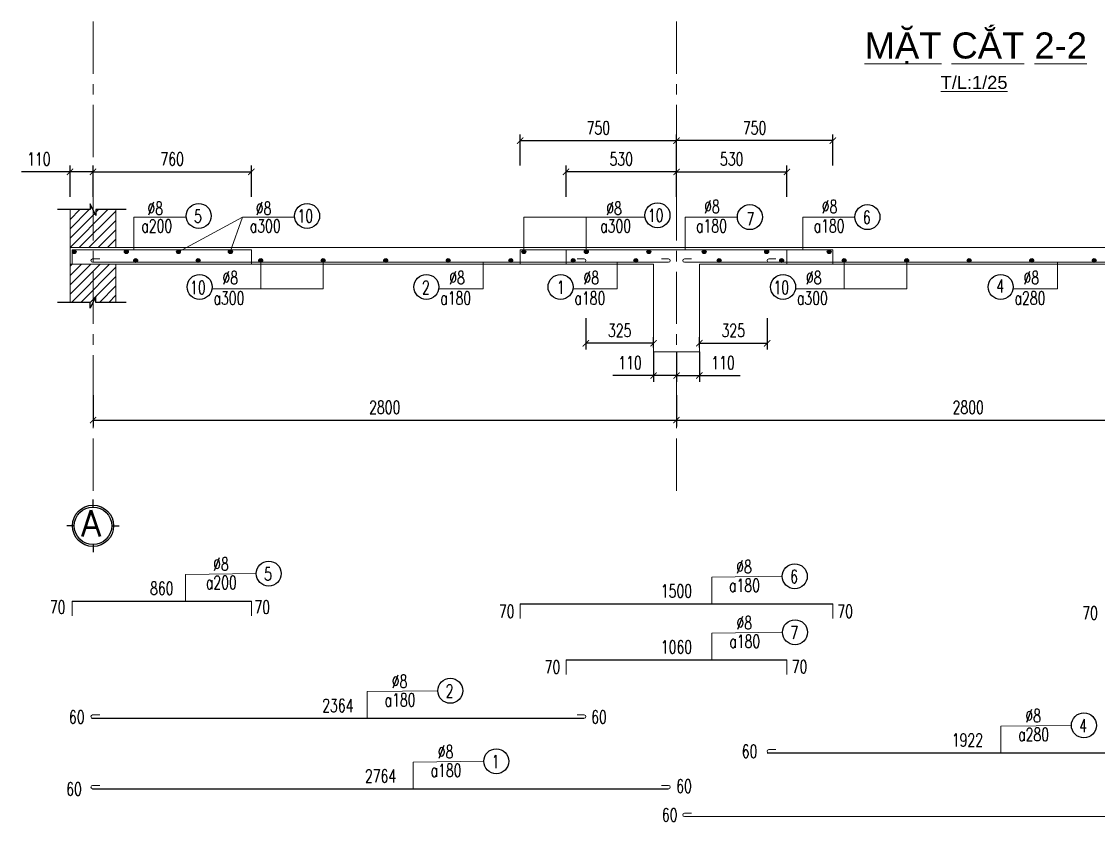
# Model space of a CAD drawing. Header units: millimetres. Extents: x 4413 to 46584, y 3667 to 19045.
# Drawn here: x 4413 to 9581, y 3667 to 7504 of the extents above; entities that cross this region are included whole.
import ezdxf

# ---------------------------------------------------------------- set-up
doc = ezdxf.new("R2010")
doc.units = ezdxf.units.MM
doc.linetypes.add('CENTER', pattern=[2, 1.25, -0.25, 0.25, -0.25])
for name, color, linetype in [('net ve', 100, 'Continuous'), ('NUCEPRO-netmanh', 9, 'Continuous'), ('NUCEPRO-thay', 4, 'Continuous'), ('NUCEPRO-thep chu', 6, 'Continuous'), ('NUCEPRO-truc', 5, 'CENTER')]:
    doc.layers.add(name, color=color, linetype=linetype)
doc.styles.add('1000', font='romans.shx', dxfattribs={"width": 0.7, "height": 1000})
doc.styles.add('62.5', font='romans.shx', dxfattribs={"width": 0.7, "height": 62.5})
doc.styles.add('ARIAL', font='')
doc.styles.get('ARIAL').set_extended_font_data('.VnArial')
doc.dimstyles.new('62.5', dxfattribs={"dimscale": 0, "dimtxt": 62.5, "dimasz": 30, "dimexe": 30, "dimexo": 0.0625, "dimgap": 30, "dimtad": 1, "dimdec": 0, "dimrnd": 1, "dimzin": 0, "dimdsep": 46, "dimtxsty": '62.5', "dimblk": 'ARCHTICK', "dimcen": 20, "dimclrd": 7, "dimclre": 7, "dimclrt": 256, "dimadec": 0, "dimazin": 0, "dimtm": 1e-09, "dimtfac": 1, "dimtdec": 0, "dimtofl": 0, "dimtmove": 0, "dimatfit": 3, "dimfxl": 1, "dimtolj": 1, "dimtzin": 0, "dimarcsym": 0})
doc.dimstyles.new('Copy of 62.5', dxfattribs={"dimscale": 0, "dimtxt": 62.5, "dimasz": 0, "dimexe": 0, "dimexo": 0.0625, "dimgap": 30, "dimtad": 1, "dimdec": 0, "dimrnd": 1, "dimzin": 0, "dimdsep": 46, "dimtxsty": '62.5', "dimblk": 'ARCHTICK', "dimcen": 20, "dimclrd": 7, "dimclre": 7, "dimclrt": 256, "dimadec": 0, "dimazin": 0, "dimtm": 1e-09, "dimtfac": 1, "dimtdec": 0, "dimtofl": 0, "dimtmove": 0, "dimatfit": 3, "dimfxl": 1, "dimtolj": 1, "dimtzin": 0, "dimarcsym": 0})

# ---------------------------------------------------------------- blocks, each defined once
blk = doc.blocks.new('_ARCHTICK')
at = {"color": 0, "linetype": 'ByBlock', "const_width": 0.15}
blk.add_lwpolyline([(-0.5, -0.5), (0.5, 0.5)], dxfattribs=at)
blk = doc.blocks.new('*D52')
at = {"layer": 'Defpoints', "color": 0, "linetype": 'ByBlock', "ltscale": 200, "transparency": 16777216}
for p in [(4756.4, 6782.9), (4646.4, 6602), (4756.4, 6602)]:
    blk.add_point(p, dxfattribs=at)
at = {"layer": 'net ve', "color": 7, "linetype": 'ByBlock', "lineweight": -2, "ltscale": 200, "transparency": 16777216}
for p, q in [((4646.4, 6782.9), (4413.4, 6782.9)), ((4646.4, 6662.9), (4646.4, 6812.9)), ((4756.4, 6782.9), (4646.4, 6782.9)), ((4756.4, 6662.9), (4756.4, 6812.9))]:
    blk.add_line(p, q, dxfattribs=at)
at = {"layer": 'net ve', "color": 7, "linetype": 'ByBlock', "lineweight": -2, "ltscale": 200, "transparency": 16777216, "xscale": 30, "yscale": 30, "zscale": 30, "rotation": 180}
blk.add_blockref('_ARCHTICK', (4646.4, 6782.9), dxfattribs=at)
at = {"layer": 'net ve', "color": 7, "linetype": 'ByBlock', "lineweight": -2, "ltscale": 200, "transparency": 16777216, "xscale": 30, "yscale": 30, "zscale": 30}
blk.add_blockref('_ARCHTICK', (4756.4, 6782.9), dxfattribs=at)
at = {"layer": 'net ve', "linetype": 'ByBlock', "lineweight": 0, "ltscale": 200, "transparency": 16777216, "insert": (4496.5, 6844.2), "char_height": 62.5, "attachment_point": 5, "style": '62.5'}
blk.add_mtext('\\A1;110', dxfattribs=at)
blk = doc.blocks.new('*D53')
at = {"layer": 'Defpoints', "color": 0, "linetype": 'ByBlock', "ltscale": 200, "transparency": 16777216}
for p in [(5516.4, 6782.9), (4756.4, 6461.6), (5516.4, 6374.5)]:
    blk.add_point(p, dxfattribs=at)
at = {"layer": 'net ve', "color": 7, "linetype": 'ByBlock', "lineweight": -2, "ltscale": 200, "transparency": 16777216}
for p, q in [((4756.4, 6662.9), (4756.4, 6812.9)), ((4756.4, 6782.9), (5516.4, 6782.9)), ((5516.4, 6662.9), (5516.4, 6812.9))]:
    blk.add_line(p, q, dxfattribs=at)
at = {"layer": 'net ve', "color": 7, "linetype": 'ByBlock', "lineweight": -2, "ltscale": 200, "transparency": 16777216, "xscale": 30, "yscale": 30, "zscale": 30, "rotation": 180}
blk.add_blockref('_ARCHTICK', (4756.4, 6782.9), dxfattribs=at)
at = {"layer": 'net ve', "color": 7, "linetype": 'ByBlock', "lineweight": -2, "ltscale": 200, "transparency": 16777216, "xscale": 30, "yscale": 30, "zscale": 30}
blk.add_blockref('_ARCHTICK', (5516.4, 6782.9), dxfattribs=at)
at = {"layer": 'net ve', "linetype": 'ByBlock', "lineweight": 0, "ltscale": 200, "transparency": 16777216, "insert": (5136.4, 6844.2), "char_height": 62.5, "attachment_point": 5, "style": '62.5'}
blk.add_mtext('\\A1;760', dxfattribs=at)
blk = doc.blocks.new('*D54')
at = {"layer": 'Defpoints', "color": 0, "linetype": 'ByBlock', "ltscale": 200, "transparency": 16777216}
for p in [(7026.4, 6782.9), (7026.4, 6419.5), (7556.4, 6419.5)]:
    blk.add_point(p, dxfattribs=at)
at = {"layer": 'net ve', "color": 7, "linetype": 'ByBlock', "lineweight": -2, "ltscale": 200, "transparency": 16777216}
for p, q in [((7026.4, 6662.9), (7026.4, 6812.9)), ((7556.4, 6782.9), (7026.4, 6782.9)), ((7556.4, 6662.9), (7556.4, 6812.9))]:
    blk.add_line(p, q, dxfattribs=at)
at = {"layer": 'net ve', "color": 7, "linetype": 'ByBlock', "lineweight": -2, "ltscale": 200, "transparency": 16777216, "xscale": 30, "yscale": 30, "zscale": 30, "rotation": 180}
blk.add_blockref('_ARCHTICK', (7026.4, 6782.9), dxfattribs=at)
at = {"layer": 'net ve', "color": 7, "linetype": 'ByBlock', "lineweight": -2, "ltscale": 200, "transparency": 16777216, "xscale": 30, "yscale": 30, "zscale": 30}
blk.add_blockref('_ARCHTICK', (7556.4, 6782.9), dxfattribs=at)
at = {"layer": 'net ve', "linetype": 'ByBlock', "lineweight": 0, "ltscale": 200, "transparency": 16777216, "insert": (7291.4, 6844.2), "char_height": 62.5, "attachment_point": 5, "style": '62.5'}
blk.add_mtext('\\A1;530', dxfattribs=at)
blk = doc.blocks.new('*D55')
at = {"layer": 'Defpoints', "color": 0, "linetype": 'ByBlock', "ltscale": 200, "transparency": 16777216}
for p in [(7556.4, 6932.7), (6806.4, 6420.3), (7556.4, 6385.7)]:
    blk.add_point(p, dxfattribs=at)
at = {"layer": 'net ve', "color": 7, "linetype": 'ByBlock', "lineweight": -2, "ltscale": 200, "transparency": 16777216}
for p, q in [((6806.4, 6812.7), (6806.4, 6962.7)), ((6806.4, 6932.7), (7556.4, 6932.7)), ((7556.4, 6812.7), (7556.4, 6962.7))]:
    blk.add_line(p, q, dxfattribs=at)
at = {"layer": 'net ve', "color": 7, "linetype": 'ByBlock', "lineweight": -2, "ltscale": 200, "transparency": 16777216, "xscale": 30, "yscale": 30, "zscale": 30, "rotation": 180}
blk.add_blockref('_ARCHTICK', (6806.4, 6932.7), dxfattribs=at)
at = {"layer": 'net ve', "color": 7, "linetype": 'ByBlock', "lineweight": -2, "ltscale": 200, "transparency": 16777216, "xscale": 30, "yscale": 30, "zscale": 30}
blk.add_blockref('_ARCHTICK', (7556.4, 6932.7), dxfattribs=at)
at = {"layer": 'net ve', "linetype": 'ByBlock', "lineweight": 0, "ltscale": 200, "transparency": 16777216, "insert": (7181.4, 6993.9), "char_height": 62.5, "attachment_point": 5, "style": '62.5'}
blk.add_mtext('\\A1;750', dxfattribs=at)
blk = doc.blocks.new('*D56')
at = {"layer": 'Defpoints', "color": 0, "linetype": 'ByBlock', "ltscale": 200, "transparency": 16777216}
for p in [(8086.4, 6782.9), (7556.4, 6419.5), (8086.4, 6419.5)]:
    blk.add_point(p, dxfattribs=at)
at = {"layer": 'net ve', "color": 7, "linetype": 'ByBlock', "lineweight": -2, "ltscale": 200, "transparency": 16777216}
for p, q in [((7556.4, 6662.9), (7556.4, 6812.9)), ((7556.4, 6782.9), (8086.4, 6782.9)), ((8086.4, 6662.9), (8086.4, 6812.9))]:
    blk.add_line(p, q, dxfattribs=at)
at = {"layer": 'net ve', "color": 7, "linetype": 'ByBlock', "lineweight": -2, "ltscale": 200, "transparency": 16777216, "xscale": 30, "yscale": 30, "zscale": 30, "rotation": 180}
blk.add_blockref('_ARCHTICK', (7556.4, 6782.9), dxfattribs=at)
at = {"layer": 'net ve', "color": 7, "linetype": 'ByBlock', "lineweight": -2, "ltscale": 200, "transparency": 16777216, "xscale": 30, "yscale": 30, "zscale": 30}
blk.add_blockref('_ARCHTICK', (8086.4, 6782.9), dxfattribs=at)
at = {"layer": 'net ve', "linetype": 'ByBlock', "lineweight": 0, "ltscale": 200, "transparency": 16777216, "insert": (7821.4, 6844.2), "char_height": 62.5, "attachment_point": 5, "style": '62.5'}
blk.add_mtext('\\A1;530', dxfattribs=at)
blk = doc.blocks.new('*D57')
at = {"layer": 'Defpoints', "color": 0, "linetype": 'ByBlock', "ltscale": 200, "transparency": 16777216}
for p in [(7556.4, 6932.7), (8306.4, 6420.3), (7556.4, 6385.7)]:
    blk.add_point(p, dxfattribs=at)
at = {"layer": 'net ve', "color": 7, "linetype": 'ByBlock', "lineweight": -2, "ltscale": 200, "transparency": 16777216}
for p, q in [((7556.4, 6812.7), (7556.4, 6962.7)), ((8306.4, 6932.7), (7556.4, 6932.7)), ((8306.4, 6812.7), (8306.4, 6962.7))]:
    blk.add_line(p, q, dxfattribs=at)
at = {"layer": 'net ve', "color": 7, "linetype": 'ByBlock', "lineweight": -2, "ltscale": 200, "transparency": 16777216, "xscale": 30, "yscale": 30, "zscale": 30, "rotation": 180}
blk.add_blockref('_ARCHTICK', (7556.4, 6932.7), dxfattribs=at)
at = {"layer": 'net ve', "color": 7, "linetype": 'ByBlock', "lineweight": -2, "ltscale": 200, "transparency": 16777216, "xscale": 30, "yscale": 30, "zscale": 30}
blk.add_blockref('_ARCHTICK', (8306.4, 6932.7), dxfattribs=at)
at = {"layer": 'net ve', "linetype": 'ByBlock', "lineweight": 0, "ltscale": 200, "transparency": 16777216, "insert": (7931.4, 6993.9), "char_height": 62.5, "attachment_point": 5, "style": '62.5'}
blk.add_mtext('\\A1;750', dxfattribs=at)
blk = doc.blocks.new('*D64')
at = {"layer": 'Defpoints', "color": 0, "linetype": 'ByBlock', "ltscale": 200, "transparency": 16777216}
for p in [(4756.4, 6339.5), (7556.4, 6339.5), (7556.4, 5592.4)]:
    blk.add_point(p, dxfattribs=at)
at = {"layer": 'net ve', "color": 7, "linetype": 'ByBlock', "lineweight": -2, "ltscale": 200, "transparency": 16777216}
for p, q in [((4756.4, 5712.4), (4756.4, 5562.4)), ((7556.4, 5712.4), (7556.4, 5562.4)), ((4756.4, 5592.4), (7556.4, 5592.4))]:
    blk.add_line(p, q, dxfattribs=at)
at = {"layer": 'net ve', "color": 7, "linetype": 'ByBlock', "lineweight": -2, "ltscale": 200, "transparency": 16777216, "xscale": 30, "yscale": 30, "zscale": 30, "rotation": 180}
blk.add_blockref('_ARCHTICK', (4756.4, 5592.4), dxfattribs=at)
at = {"layer": 'net ve', "color": 7, "linetype": 'ByBlock', "lineweight": -2, "ltscale": 200, "transparency": 16777216, "xscale": 30, "yscale": 30, "zscale": 30}
blk.add_blockref('_ARCHTICK', (7556.4, 5592.4), dxfattribs=at)
at = {"layer": 'net ve', "linetype": 'ByBlock', "lineweight": 0, "ltscale": 200, "transparency": 16777216, "insert": (6156.4, 5653.7), "char_height": 62.5, "attachment_point": 5, "style": '62.5'}
blk.add_mtext('\\A1;2800', dxfattribs=at)
blk = doc.blocks.new('*D65')
at = {"layer": 'Defpoints', "color": 0, "linetype": 'ByBlock', "ltscale": 200, "transparency": 16777216}
for p in [(7556.4, 6339.5), (10356.4, 5592.4), (10356.4, 5592.4)]:
    blk.add_point(p, dxfattribs=at)
at = {"layer": 'net ve', "color": 7, "linetype": 'ByBlock', "lineweight": -2, "ltscale": 200, "transparency": 16777216}
for p, q in [((7556.4, 5712.4), (7556.4, 5562.4)), ((7556.4, 5592.4), (10356.4, 5592.4)), ((10356.4, 5592.4), (10356.4, 5622.4))]:
    blk.add_line(p, q, dxfattribs=at)
at = {"layer": 'net ve', "color": 7, "linetype": 'ByBlock', "lineweight": -2, "ltscale": 200, "transparency": 16777216, "xscale": 30, "yscale": 30, "zscale": 30, "rotation": 180}
blk.add_blockref('_ARCHTICK', (7556.4, 5592.4), dxfattribs=at)
at = {"layer": 'net ve', "color": 7, "linetype": 'ByBlock', "lineweight": -2, "ltscale": 200, "transparency": 16777216, "xscale": 30, "yscale": 30, "zscale": 30}
blk.add_blockref('_ARCHTICK', (10356.4, 5592.4), dxfattribs=at)
at = {"layer": 'net ve', "linetype": 'ByBlock', "lineweight": 0, "ltscale": 200, "transparency": 16777216, "insert": (8956.4, 5653.7), "char_height": 62.5, "attachment_point": 5, "style": '62.5'}
blk.add_mtext('\\A1;2800', dxfattribs=at)
blk = doc.blocks.new('*D67')
at = {"layer": 'Defpoints', "color": 0, "linetype": 'ByBlock', "ltscale": 200, "transparency": 16777216}
for p in [(7446.4, 5919.5), (7556.4, 5919.5), (7446.4, 5806)]:
    blk.add_point(p, dxfattribs=at)
at = {"layer": 'net ve', "color": 7, "linetype": 'ByBlock', "lineweight": -2, "ltscale": 200, "transparency": 16777216}
for p, q in [((7446.4, 5919.5), (7446.4, 5776)), ((7556.4, 5919.5), (7556.4, 5776)), ((7446.4, 5806), (7250.2, 5806)), ((7556.4, 5806), (7446.4, 5806))]:
    blk.add_line(p, q, dxfattribs=at)
at = {"layer": 'net ve', "color": 7, "linetype": 'ByBlock', "lineweight": -2, "ltscale": 200, "transparency": 16777216, "xscale": 30, "yscale": 30, "zscale": 30, "rotation": 180}
blk.add_blockref('_ARCHTICK', (7446.4, 5806), dxfattribs=at)
at = {"layer": 'net ve', "color": 7, "linetype": 'ByBlock', "lineweight": -2, "ltscale": 200, "transparency": 16777216, "xscale": 30, "yscale": 30, "zscale": 30}
blk.add_blockref('_ARCHTICK', (7556.4, 5806), dxfattribs=at)
at = {"layer": 'net ve', "linetype": 'ByBlock', "lineweight": 0, "ltscale": 200, "transparency": 16777216, "insert": (7333.3, 5867.2), "char_height": 62.5, "attachment_point": 5, "style": '62.5'}
blk.add_mtext('\\A1;110', dxfattribs=at)
blk = doc.blocks.new('*D68')
at = {"layer": 'Defpoints', "color": 0, "linetype": 'ByBlock', "ltscale": 200, "transparency": 16777216}
for p in [(7556.4, 5919.5), (7666.4, 5919.5), (7666.4, 5806)]:
    blk.add_point(p, dxfattribs=at)
at = {"layer": 'net ve', "color": 7, "linetype": 'ByBlock', "lineweight": -2, "ltscale": 200, "transparency": 16777216}
for p, q in [((7556.4, 5919.5), (7556.4, 5776)), ((7666.4, 5919.5), (7666.4, 5776)), ((7556.4, 5806), (7666.4, 5806)), ((7666.4, 5806), (7862.7, 5806))]:
    blk.add_line(p, q, dxfattribs=at)
at = {"layer": 'net ve', "color": 7, "linetype": 'ByBlock', "lineweight": -2, "ltscale": 200, "transparency": 16777216, "xscale": 30, "yscale": 30, "zscale": 30, "rotation": 180}
blk.add_blockref('_ARCHTICK', (7556.4, 5806), dxfattribs=at)
at = {"layer": 'net ve', "color": 7, "linetype": 'ByBlock', "lineweight": -2, "ltscale": 200, "transparency": 16777216, "xscale": 30, "yscale": 30, "zscale": 30}
blk.add_blockref('_ARCHTICK', (7666.4, 5806), dxfattribs=at)
at = {"layer": 'net ve', "linetype": 'ByBlock', "lineweight": 0, "ltscale": 200, "transparency": 16777216, "insert": (7779.5, 5867.2), "char_height": 62.5, "attachment_point": 5, "style": '62.5'}
blk.add_mtext('\\A1;110', dxfattribs=at)
blk = doc.blocks.new('*D69')
at = {"layer": 'Defpoints', "color": 0, "linetype": 'ByBlock', "ltscale": 200, "transparency": 16777216}
for p in [(7121.4, 6357.5), (7121.4, 5960.9), (7446.4, 5940.8)]:
    blk.add_point(p, dxfattribs=at)
at = {"layer": 'net ve', "color": 7, "linetype": 'ByBlock', "lineweight": -2, "ltscale": 200, "transparency": 16777216}
for p, q in [((7121.4, 6080.9), (7121.4, 5930.9)), ((7446.4, 5960.9), (7121.4, 5960.9)), ((7446.4, 5940.9), (7446.4, 5990.9))]:
    blk.add_line(p, q, dxfattribs=at)
at = {"layer": 'net ve', "color": 7, "linetype": 'ByBlock', "lineweight": -2, "ltscale": 200, "transparency": 16777216, "xscale": 30, "yscale": 30, "zscale": 30, "rotation": 180}
blk.add_blockref('_ARCHTICK', (7121.4, 5960.9), dxfattribs=at)
at = {"layer": 'net ve', "color": 7, "linetype": 'ByBlock', "lineweight": -2, "ltscale": 200, "transparency": 16777216, "xscale": 30, "yscale": 30, "zscale": 30}
blk.add_blockref('_ARCHTICK', (7446.4, 5960.9), dxfattribs=at)
at = {"layer": 'net ve', "linetype": 'ByBlock', "lineweight": 0, "ltscale": 200, "transparency": 16777216, "insert": (7283.9, 6022.2), "char_height": 62.5, "attachment_point": 5, "style": '62.5'}
blk.add_mtext('\\A1;325', dxfattribs=at)
blk = doc.blocks.new('*D70')
at = {"layer": 'Defpoints', "color": 0, "linetype": 'ByBlock', "ltscale": 200, "transparency": 16777216}
for p in [(7991.4, 6357.5), (7991.4, 5960.9), (7666.4, 5940.8)]:
    blk.add_point(p, dxfattribs=at)
at = {"layer": 'net ve', "color": 7, "linetype": 'ByBlock', "lineweight": -2, "ltscale": 200, "transparency": 16777216}
for p, q in [((7991.4, 6080.9), (7991.4, 5930.9)), ((7666.4, 5940.9), (7666.4, 5990.9)), ((7666.4, 5960.9), (7991.4, 5960.9))]:
    blk.add_line(p, q, dxfattribs=at)
at = {"layer": 'net ve', "color": 7, "linetype": 'ByBlock', "lineweight": -2, "ltscale": 200, "transparency": 16777216, "xscale": 30, "yscale": 30, "zscale": 30, "rotation": 180}
blk.add_blockref('_ARCHTICK', (7666.4, 5960.9), dxfattribs=at)
at = {"layer": 'net ve', "color": 7, "linetype": 'ByBlock', "lineweight": -2, "ltscale": 200, "transparency": 16777216, "xscale": 30, "yscale": 30, "zscale": 30}
blk.add_blockref('_ARCHTICK', (7991.4, 5960.9), dxfattribs=at)
at = {"layer": 'net ve', "linetype": 'ByBlock', "lineweight": 0, "ltscale": 200, "transparency": 16777216, "insert": (7828.9, 6022.2), "char_height": 62.5, "attachment_point": 5, "style": '62.5'}
blk.add_mtext('\\A1;325', dxfattribs=at)
blk = doc.blocks.new('*D78')
at = {"layer": 'Defpoints', "color": 0, "linetype": 'ByBlock', "ltscale": 200, "transparency": 16777216}
for p in [(7026.4, 4442.7), (8086.4, 4442.7), (8086.4, 4442.7)]:
    blk.add_point(p, dxfattribs=at)
at = {"layer": 'net ve', "color": 7, "linetype": 'ByBlock', "lineweight": -2, "ltscale": 200, "transparency": 16777216}
blk.add_line((7026.4, 4442.7), (8086.4, 4442.7), dxfattribs=at)
at = {"layer": 'net ve', "linetype": 'ByBlock', "lineweight": 0, "ltscale": 200, "transparency": 16777216, "insert": (7556.4, 4504), "char_height": 62.5, "attachment_point": 5, "style": '62.5'}
blk.add_mtext('\\A1;1060', dxfattribs=at)
blk = doc.blocks.new('*D79')
at = {"layer": 'Defpoints', "color": 0, "linetype": 'ByBlock', "ltscale": 200, "transparency": 16777216}
for p in [(6806.4, 4711.4), (8306.4, 4711.4), (8306.4, 4711.4)]:
    blk.add_point(p, dxfattribs=at)
at = {"layer": 'net ve', "color": 7, "linetype": 'ByBlock', "lineweight": -2, "ltscale": 200, "transparency": 16777216}
blk.add_line((6806.4, 4711.4), (8306.4, 4711.4), dxfattribs=at)
at = {"layer": 'net ve', "linetype": 'ByBlock', "lineweight": 0, "ltscale": 200, "transparency": 16777216, "insert": (7556.4, 4772.6), "char_height": 62.5, "attachment_point": 5, "style": '62.5'}
blk.add_mtext('\\A1;1500', dxfattribs=at)
blk = doc.blocks.new('*D82')
at = {"layer": 'Defpoints', "color": 0, "linetype": 'ByBlock', "ltscale": 200, "transparency": 16777216}
for p in [(4656.4, 4724.2), (5516.4, 4724.2), (5516.4, 4724.2)]:
    blk.add_point(p, dxfattribs=at)
at = {"layer": 'net ve', "color": 7, "linetype": 'ByBlock', "lineweight": -2, "ltscale": 200, "transparency": 16777216}
blk.add_line((4656.4, 4724.2), (5516.4, 4724.2), dxfattribs=at)
at = {"layer": 'net ve', "linetype": 'ByBlock', "lineweight": 0, "ltscale": 200, "transparency": 16777216, "insert": (5086.4, 4785.5), "char_height": 62.5, "attachment_point": 5, "style": '62.5'}
blk.add_mtext('\\A1;860', dxfattribs=at)
blk = doc.blocks.new('*D83')
at = {"layer": 'Defpoints', "color": 0, "linetype": 'ByBlock', "ltscale": 200, "transparency": 16777216}
for p in [(4749.2, 4164.1), (7113.4, 4162.1), (7113.4, 4162.1)]:
    blk.add_point(p, dxfattribs=at)
at = {"layer": 'net ve', "color": 7, "linetype": 'ByBlock', "lineweight": -2, "ltscale": 200, "transparency": 16777216}
blk.add_line((4749.2, 4162.1), (7113.4, 4162.1), dxfattribs=at)
at = {"layer": 'net ve', "linetype": 'ByBlock', "lineweight": 0, "ltscale": 200, "transparency": 16777216, "insert": (5931.3, 4223.4), "char_height": 62.5, "attachment_point": 5, "style": '62.5'}
blk.add_mtext('\\A1;2364', dxfattribs=at)
blk = doc.blocks.new('*D84')
at = {"layer": 'Defpoints', "color": 0, "linetype": 'ByBlock', "ltscale": 200, "transparency": 16777216}
for p in [(4754.4, 3824.1), (7518.4, 3824.1), (7518.4, 3824.1)]:
    blk.add_point(p, dxfattribs=at)
at = {"layer": 'net ve', "color": 7, "linetype": 'ByBlock', "lineweight": -2, "ltscale": 200, "transparency": 16777216}
blk.add_line((4754.4, 3824.1), (7518.4, 3824.1), dxfattribs=at)
at = {"layer": 'net ve', "linetype": 'ByBlock', "lineweight": 0, "ltscale": 200, "transparency": 16777216, "insert": (6136.4, 3885.3), "char_height": 62.5, "attachment_point": 5, "style": '62.5'}
blk.add_mtext('\\A1;2764', dxfattribs=at)
blk = doc.blocks.new('*D85')
at = {"layer": 'Defpoints', "color": 0, "linetype": 'ByBlock', "ltscale": 200, "transparency": 16777216}
for p in [(7991.9, 4001.8), (9913.4, 3996.4), (9913.4, 3996.4)]:
    blk.add_point(p, dxfattribs=at)
at = {"layer": 'net ve', "color": 7, "linetype": 'ByBlock', "lineweight": -2, "ltscale": 200, "transparency": 16777216}
blk.add_line((7991.9, 3996.4), (9913.4, 3996.4), dxfattribs=at)
at = {"layer": 'net ve', "linetype": 'ByBlock', "lineweight": 0, "ltscale": 200, "transparency": 16777216, "insert": (8952.6, 4057.7), "char_height": 62.5, "attachment_point": 5, "style": '62.5'}
blk.add_mtext('\\A1;1922', dxfattribs=at)

msp = doc.modelspace()

# ---------------------------------------------------------------- hatches: boundary and pattern name
at = {"layer": 'NUCEPRO-thay', "linetype": 'ByBlock', "lineweight": 0, "ltscale": 200}
h = msp.add_hatch(dxfattribs=at)
h.set_pattern_fill('ANSI31', color=256, scale=10)
h.set_pattern_definition([(45, (59994.346, -30638.775), (-22.45064, 22.45064), [])])
h.paths.add_polyline_path([(4866.4, 6602), (4770.4, 6602), (4770.4, 6574), (4756.4, 6602), (4756.4, 6419.5), (4866.4, 6419.5)])
h.paths.add_polyline_path([(4756.4, 6602), (4742.4, 6630), (4742.4, 6602), (4646.4, 6602), (4646.4, 6419.5), (4756.4, 6419.5)])
h.paths.add_polyline_path([(4756.4, 6339.5), (4646.4, 6339.5), (4646.4, 6157), (4742.4, 6157), (4742.4, 6129), (4756.4, 6157)])
h.paths.add_polyline_path([(4866.4, 6339.5), (4756.4, 6339.5), (4756.4, 6157), (4770.4, 6185), (4770.4, 6157), (4866.4, 6157)])
at = {"layer": 'NUCEPRO-thep chu', "ltscale": 200}
h = msp.add_hatch(color=1, dxfattribs=at)
h.dxf.hatch_style = 1
h.paths.add_polyline_path([(4657.3, 6400, 1), (4675.3, 6400, 1)])
h = msp.add_hatch(color=1, dxfattribs=at)
h.dxf.hatch_style = 1
h.paths.add_polyline_path([(4907.3, 6400, 1), (4925.3, 6400, 1)])
h = msp.add_hatch(color=1, dxfattribs=at)
h.dxf.hatch_style = 1
h.paths.add_polyline_path([(5157.3, 6400, 1), (5175.3, 6400, 1)])
h = msp.add_hatch(color=1, dxfattribs=at)
h.dxf.hatch_style = 1
h.paths.add_polyline_path([(5406.4, 6400, 1), (5424.4, 6400, 1)])
h = msp.add_hatch(color=1, dxfattribs=at)
h.dxf.hatch_style = 1
h.paths.add_polyline_path([(5407.3, 6400, 1), (5425.3, 6400, 1)])
h = msp.add_hatch(color=1, dxfattribs=at)
h.dxf.hatch_style = 1
h.paths.add_polyline_path([(6814.8, 6400, 1), (6832.8, 6400, 1)])
h = msp.add_hatch(color=1, dxfattribs=at)
h.dxf.hatch_style = 1
h.paths.add_polyline_path([(7114.8, 6400, 1), (7132.8, 6400, 1)])
h = msp.add_hatch(color=1, dxfattribs=at)
h.dxf.hatch_style = 1
h.paths.add_polyline_path([(7414.8, 6400, 1), (7432.8, 6400, 1)])
h = msp.add_hatch(color=1, dxfattribs=at)
h.dxf.hatch_style = 1
h.paths.add_polyline_path([(7698.1, 6400, -1), (7680.1, 6400, -1)])
h = msp.add_hatch(color=1, dxfattribs=at)
h.dxf.hatch_style = 1
h.paths.add_polyline_path([(7998.1, 6400, -1), (7980.1, 6400, -1)])
h = msp.add_hatch(color=1, dxfattribs=at)
h.dxf.hatch_style = 1
h.paths.add_polyline_path([(8298.1, 6400, -1), (8280.1, 6400, -1)])
h = msp.add_hatch(color=1, dxfattribs=at)
h.dxf.hatch_style = 1
h.paths.add_polyline_path([(4952.1, 6358, -1), (4970.1, 6358, -1)])
h = msp.add_hatch(color=1, dxfattribs=at)
h.dxf.hatch_style = 1
h.paths.add_polyline_path([(5252.1, 6358, -1), (5270.1, 6358, -1)])
h = msp.add_hatch(color=1, dxfattribs=at)
h.dxf.hatch_style = 1
h.paths.add_polyline_path([(5552.1, 6358, -1), (5570.1, 6358, -1)])
h = msp.add_hatch(color=1, dxfattribs=at)
h.dxf.hatch_style = 1
h.paths.add_polyline_path([(5852.1, 6358, -1), (5870.1, 6358, -1)])
h = msp.add_hatch(color=1, dxfattribs=at)
h.dxf.hatch_style = 1
h.paths.add_polyline_path([(6152.1, 6358, -1), (6170.1, 6358, -1)])
h = msp.add_hatch(color=1, dxfattribs=at)
h.dxf.hatch_style = 1
h.paths.add_polyline_path([(6452.1, 6358, -1), (6470.1, 6358, -1)])
h = msp.add_hatch(color=1, dxfattribs=at)
h.dxf.hatch_style = 1
h.paths.add_polyline_path([(6752.1, 6358, -1), (6770.1, 6358, -1)])
h = msp.add_hatch(color=1, dxfattribs=at)
h.dxf.hatch_style = 1
h.paths.add_polyline_path([(7052.1, 6358, -1), (7070.1, 6358, -1)])
h = msp.add_hatch(color=1, dxfattribs=at)
h.dxf.hatch_style = 1
h.paths.add_polyline_path([(7352.1, 6358, -1), (7370.1, 6358, -1)])
h = msp.add_hatch(color=1, dxfattribs=at)
h.dxf.hatch_style = 1
h.paths.add_polyline_path([(7752.1, 6358, -1), (7770.1, 6358, -1)])
h = msp.add_hatch(color=1, dxfattribs=at)
h.dxf.hatch_style = 1
h.paths.add_polyline_path([(8052.1, 6358, -1), (8070.1, 6358, -1)])
h = msp.add_hatch(color=1, dxfattribs=at)
h.dxf.hatch_style = 1
h.paths.add_polyline_path([(8352.1, 6358, -1), (8370.1, 6358, -1)])
h = msp.add_hatch(color=1, dxfattribs=at)
h.dxf.hatch_style = 1
h.paths.add_polyline_path([(8652.1, 6358, -1), (8670.1, 6358, -1)])
h = msp.add_hatch(color=1, dxfattribs=at)
h.dxf.hatch_style = 1
h.paths.add_polyline_path([(8952.1, 6358, -1), (8970.1, 6358, -1)])
h = msp.add_hatch(color=1, dxfattribs=at)
h.dxf.hatch_style = 1
h.paths.add_polyline_path([(9252.1, 6358, -1), (9270.1, 6358, -1)])
h = msp.add_hatch(color=1, dxfattribs=at)
h.dxf.hatch_style = 1
h.paths.add_polyline_path([(9552.1, 6358, -1), (9570.1, 6358, -1)])

# ---------------------------------------------------------------- linework, layer by layer
at = {"layer": 'net ve', "linetype": 'ByBlock', "lineweight": 0, "ltscale": 200}
for p, q in [((5203.7, 6566), (4952.7, 6566)), ((4952.7, 6566), (4952.7, 6409.5)), ((5166.3, 6400), (5473.2, 6566)), ((5473.2, 6566), (5415.4, 6400)), ((5724.2, 6566), (5473.2, 6566)), ((7405.9, 6566), (6823.8, 6566)), ((6823.8, 6409), (6823.8, 6566)), ((7123.8, 6409), (7123.8, 6566)), ((7848.5, 6566), (7597.5, 6566)), ((7597.5, 6566), (7597.5, 6409.5)), ((8413, 6566), (8162, 6566)), ((8162, 6566), (8162, 6409.5)), ((5561.1, 6222.4), (5561.1, 6349)), ((5861.1, 6222.4), (5861.1, 6349)), ((6628.5, 6222.4), (6628.5, 6349.5)), ((7272.4, 6222.4), (7272.4, 6349.5)), ((8361.1, 6222.4), (8361.1, 6349)), ((8661.1, 6222.4), (8661.1, 6349)), ((9384.5, 6222.4), (9384.5, 6349.5)), ((5327.4, 6222.4), (5861.1, 6222.4)), ((6415.7, 6222.4), (6628.5, 6222.4)), ((7059.5, 6222.4), (7272.4, 6222.4)), ((8127.4, 6222.4), (8661.1, 6222.4)), ((9171.7, 6222.4), (9384.5, 6222.4)), ((5539.6, 4856.2), (5201, 4852.4)), ((5201, 4852.4), (5201, 4724.2)), ((8064.1, 4843.3), (7725.4, 4839.5)), ((7725.4, 4839.5), (7725.4, 4711.4)), ((8065.3, 4574.7), (7726.7, 4570.9)), ((7726.7, 4570.9), (7726.7, 4442.7)), ((6411, 4294.1), (6072.3, 4290.3)), ((6072.3, 4290.3), (6072.3, 4162.1)), ((9451.5, 4128.4), (9112.8, 4124.6)), ((9112.8, 4124.6), (9112.8, 3996.4)), ((6631.7, 3956.1), (6293, 3952.2)), ((6293, 3952.2), (6293, 3824.1))]:
    msp.add_line(p, q, dxfattribs=at)
at = {"layer": 'net ve'}
for p, q in [((4756.4, 5175.3), (4756.4, 5211.3)), ((4666.4, 5085.3), (4630.4, 5085.3)), ((4846.4, 5085.3), (4882.4, 5085.3)), ((4756.4, 4995.3), (4756.4, 4959.3))]:
    msp.add_line(p, q, dxfattribs=at)
for centre, radius in [((5263.5, 6571.5), 60), ((5783.9, 6571.5), 60), ((7465.3, 6574.7), 60), ((7908.5, 6566), 60), ((8473, 6566), 60), ((5268.1, 6231), 60), ((6356.3, 6231), 60), ((7000.1, 6231), 60), ((8068.1, 6231), 60), ((9112.3, 6231), 60), ((4756.4, 5085.3), 99), ((4756.4, 5085.3), 90), ((5599.6, 4856.2), 60), ((8124.1, 4843.3), 60), ((8125.3, 4574.7), 60), ((6471, 4294.1), 60), ((9511.5, 4128.4), 60), ((6691.7, 3956.1), 60)]:
    msp.add_circle(centre, radius, dxfattribs=at)
at = {"layer": 'NUCEPRO-netmanh', "ltscale": 200}
for points in [[(4916, 6602), (4770.4, 6602), (4770.4, 6574), (4742.4, 6630), (4742.4, 6602), (4585.9, 6602)], [(4916, 6157), (4770.4, 6157), (4770.4, 6185), (4742.4, 6129), (4742.4, 6157), (4585.9, 6157)]]:
    msp.add_lwpolyline(points, dxfattribs=at)
at = {"layer": 'NUCEPRO-thay', "linetype": 'ByBlock', "lineweight": 0, "ltscale": 200}
for p, q in [((4646.4, 6419.5), (4646.4, 6602)), ((4866.4, 6419.5), (4866.4, 6602)), ((4646.4, 6419.5), (13346.2, 6419.5)), ((4646.4, 6419.5), (4646.4, 6339.5)), ((4646.4, 6339.5), (7446.4, 6339.5)), ((4646.4, 6339.5), (4646.4, 6157)), ((4866.4, 6339.5), (4866.4, 6157)), ((7446.4, 6339.5), (7446.4, 5919.5)), ((7666.4, 6339.5), (10246.4, 6339.5)), ((7666.4, 5919.5), (7666.4, 6339.5)), ((7446.4, 5919.5), (7666.4, 5919.5))]:
    msp.add_line(p, q, dxfattribs=at)
at = {"layer": 'NUCEPRO-thep chu', "linetype": 'ByBlock', "lineweight": 0, "ltscale": 200}
for p, q in [((4656.4, 6409.5), (5516.4, 6409.5)), ((4656.4, 6409.5), (4656.4, 6339.5)), ((5516.4, 6409.5), (5516.4, 6339.5)), ((6806.4, 6409.5), (8306.4, 6409.5)), ((6806.4, 6339.5), (6806.4, 6409.5)), ((7026.4, 6339.5), (7026.4, 6409.5)), ((8086.4, 6339.5), (8086.4, 6409.5)), ((8306.4, 6339.5), (8306.4, 6409.5)), ((7594.4, 6365.5), (7628.7, 6365.5)), ((7999.4, 6365.5), (8033.7, 6365.5)), ((4754.4, 6349.5), (7518.4, 6349.5)), ((7594.4, 6349.5), (13346.2, 6349.5)), ((4656.4, 4724.2), (5516.4, 4724.2)), ((4656.4, 4724.2), (4656.4, 4654.2)), ((4656.4, 4724.2), (5516.4, 4724.2)), ((5516.4, 4724.2), (5516.4, 4654.2)), ((6806.4, 4711.4), (8306.4, 4711.4)), ((6806.4, 4641.4), (6806.4, 4711.4)), ((6806.4, 4711.4), (8306.4, 4711.4)), ((8306.4, 4641.4), (8306.4, 4711.4)), ((7026.4, 4442.7), (8086.4, 4442.7)), ((7026.4, 4372.7), (7026.4, 4442.7)), ((7026.4, 4442.7), (8086.4, 4442.7)), ((8086.4, 4372.7), (8086.4, 4442.7)), ((4749.2, 4162.1), (7113.4, 4162.1)), ((4754.4, 4162.1), (7113.4, 4162.1)), ((7999.4, 4012.4), (8033.7, 4012.4)), ((7999.4, 3996.4), (9913.4, 3996.4)), ((7999.4, 3996.4), (9913.4, 3996.4)), ((4754.4, 3824.1), (7518.4, 3824.1)), ((4754.4, 3824.1), (7518.4, 3824.1)), ((7594.4, 3706.4), (7628.7, 3706.4)), ((7594.4, 3690.4), (13346.2, 3690.4))]:
    msp.add_line(p, q, dxfattribs=at)
for points in [[(4754.4, 6349.5, -1), (4754.4, 6365.5), (4788.7, 6365.5)], [(7113.4, 6349.5, 1), (7113.4, 6365.5), (7079.2, 6365.5)], [(7518.4, 6349.5, 1), (7518.4, 6365.5), (7484.2, 6365.5)], [(4754.4, 4162.1, -1), (4754.4, 4178.1), (4788.7, 4178.1)], [(7113.4, 4162.1, 1), (7113.4, 4178.1), (7079.2, 4178.1)], [(4754.4, 3824.1, -1), (4754.4, 3840.1), (4788.7, 3840.1)], [(7518.4, 3824.1, 1), (7518.4, 3840.1), (7484.2, 3840.1)]]:
    msp.add_lwpolyline(points, format="xyb", dxfattribs=at)
at = {"layer": 'NUCEPRO-thep chu', "ltscale": 200}
for centre in [(4666.3, 6400), (4916.3, 6400), (5166.3, 6400), (5415.4, 6400), (5416.3, 6400), (6823.8, 6400), (7123.8, 6400), (7423.8, 6400), (7689.1, 6400), (7989.1, 6400), (8289.1, 6400), (4961.1, 6358), (5261.1, 6358), (5561.1, 6358), (5861.1, 6358), (6161.1, 6358), (6461.1, 6358), (6761.1, 6358), (7061.1, 6358), (7361.1, 6358), (7761.1, 6358), (8061.1, 6358), (8361.1, 6358), (8661.1, 6358), (8961.1, 6358), (9261.1, 6358), (9561.1, 6358)]:
    msp.add_circle(centre, 9, dxfattribs=at)
at = {"layer": 'NUCEPRO-thep chu', "linetype": 'ByBlock', "lineweight": 0, "ltscale": 200}
for centre in [(7594.4, 6357.5), (7999.4, 6357.5), (7999.4, 4004.4), (7594.4, 3698.4)]:
    msp.add_arc(centre, 8, 90, 270, dxfattribs=at)
at = {"layer": 'NUCEPRO-truc', "linetype": 'CENTER', "lineweight": 0, "ltscale": 200}
for p, q in [((4756.4, 7503.8), (4756.4, 5210.9)), ((7556.4, 7503.8), (7556.4, 5210.9))]:
    msp.add_line(p, q, dxfattribs=at)

# ---------------------------------------------------------------- texts
at = {"layer": 'net ve', "linetype": 'ByBlock', "lineweight": 0, "style": '1000'}
msp.add_text('A', height=125, dxfattribs=at).set_placement((4698.4, 5034.8))
at = {"layer": 'net ve', "linetype": 'ByBlock', "lineweight": 0, "ltscale": 200, "char_height": 62.5, "attachment_point": 1}
for s, width, gutter_width, insert, style in [('\\pi7.8375;{\\H2x;\\LM\\fArial|b0|i0|c0|p34;Ặ\\f.VnArial|b0|i0|c0|p34;T C\\fArial|b0|i0|c0|p34;Ắ\\f.VnArial|b0|i0|c0|p34;T 2-2\\P\\pi373.16;\\H0.5x;T/L:1/25}', 1061.122, 5000, (8451.4, 7451.6), 'ARIAL'), ('%%C8', 89.401, 5000, (5017.3, 6639.2), '62.5'), ('%%C8', 89.401, 5000, (5537.7, 6639.2), '62.5'), ('%%C8', 89.401, 5000, (7219.4, 6639.2), '62.5'), ('%%C8 ', 89.401, 5000, (7689.3, 6647.9), '62.5'), ('%%C8 ', 89.401, 5000, (8253.9, 6647.9), '62.5'), ('5', 89.401, 5000, (5241.3, 6601.5), '62.5'), ('10', 89.401, 5000, (5737.9, 6602.3), '62.5'), ('10', 89.401, 5000, (7419.2, 6605.5), '62.5'), ('7', 89.401, 5000, (7892.8, 6588.8), '62.5'), ('6', 89.401, 5000, (8450.9, 6596), '62.5'), ('a200', 89.401, 5000, (4988.4, 6554.9), '62.5'), ('a300', 89.401, 5000, (5508.8, 6554.9), '62.5'), ('a300', 89.401, 5000, (7190.5, 6554.9), '62.5'), ('a180 ', 89.401, 5000, (7650.4, 6555.2), '62.5'), ('a180 ', 89.401, 5000, (8214.9, 6555.2), '62.5'), ('%%C8', 89.401, 5000, (5377.7, 6306.7), '62.5'), ('%%C8', 89.401, 5000, (6465.9, 6306.7), '62.5'), ('%%C8', 89.401, 5000, (7109.8, 6306.7), '62.5'), ('%%C8', 89.401, 5000, (8177.7, 6306.7), '62.5'), ('%%C8', 89.401, 5000, (9221.9, 6306.7), '62.5'), ('10', 89.401, 5000, (5222, 6259.6), '62.5'), ('2', 89.401, 5000, (6335.2, 6259.6), '62.5'), ('1', 89.401, 5000, (6982.2, 6260.2), '62.5'), ('10', 89.401, 5000, (8022, 6259.6), '62.5'), ('4', 89.401, 5000, (9091, 6266.4), '62.5'), ('a300', 89.401, 5000, (5334.7, 6208.6), '62.5'), ('a180', 89.401, 5000, (6423, 6208.6), '62.5'), ('a180', 89.401, 5000, (7066.8, 6208.6), '62.5'), ('a300', 89.401, 5000, (8134.7, 6208.6), '62.5'), ('a280', 89.401, 5000, (9178.9, 6208.6), '62.5'), ('%%C8 ', 89.401, 5000, (5333.1, 4933.2), '62.5'), ('%%C8 ', 89.401, 5000, (7843.1, 4920.3), '62.5'), ('5', 89.401, 5000, (5577.4, 4886.2), '62.5'), ('6', 89.401, 5000, (8101.9, 4873.4), '62.5'), ('a200 ', 89.401, 5000, (5298.2, 4844.7), '62.5'), ('a180 ', 89.401, 5000, (7808.9, 4830.9), '62.5'), ('70', 45.275, 250, (4549.3, 4726.7), '62.5'), ('70', 45.275, 250, (5530.9, 4726.7), '62.5'), ('70', 45.275, 250, (6704, 4706.1), '62.5'), ('70', 45.275, 250, (8328.2, 4706.1), '62.5'), ('%%C8 ', 89.401, 5000, (7844.4, 4651.7), '62.5'), ('70', 45.275, 250, (9503.8, 4698.7), '62.5'), ('7', 89.401, 5000, (8103.1, 4604.7), '62.5'), ('a180 ', 89.401, 5000, (7810.1, 4562.3), '62.5'), ('70', 45.275, 250, (6923.7, 4439.7), '62.5'), ('70', 45.275, 250, (8109.4, 4441.4), '62.5'), ('%%C8 ', 89.401, 5000, (6190.1, 4371.1), '62.5'), ('2', 89.401, 5000, (6448.8, 4324.1), '62.5'), ('a180 ', 89.401, 5000, (6155.8, 4281.7), '62.5'), ('60', 14.491, 12.5, (4641, 4199.2), '62.5'), ('60', 14.491, 12.5, (7147.2, 4199.2), '62.5'), ('%%C8 ', 89.401, 5000, (9230.6, 4205.4), '62.5'), ('4', 89.401, 5000, (9489.3, 4158.4), '62.5'), ('a280 ', 66.252, 5000, (9196.3, 4116), '62.5'), ('%%C8 ', 89.401, 5000, (6410.8, 4033), '62.5'), ('60', 14.491, 12.5, (7869.5, 4035.1), '62.5'), ('1', 89.401, 5000, (6669.5, 3986.1), '62.5'), ('a180 ', 89.401, 5000, (6376.5, 3943.6), '62.5'), ('60', 14.491, 12.5, (4628, 3853.9), '62.5'), ('60', 14.491, 12.5, (7555.3, 3867.9), '62.5'), ('60', 14.491, 12.5, (7486.6, 3730), '62.5')]:
    msp.add_mtext_dynamic_manual_height_columns(s, width=width, gutter_width=gutter_width, heights=[0], dxfattribs=dict(at, insert=insert, style=style))

# ---------------------------------------------------------------- dimensions: what is measured, and where the dimension line sits
at = {"layer": 'net ve', "linetype": 'ByBlock', "lineweight": 0, "ltscale": 200}
for base, p1, p2, dimstyle, picture, middle in [((7556.4, 6932.7), (6806.4, 6420.3), (7556.4, 6385.7), '62.5', '*D55', (7181.4, 6993.9)), ((5516.4, 6782.9), (4756.4, 6461.6), (5516.4, 6374.5), '62.5', '*D53', (5136.4, 6844.2)), ((7026.4, 6782.9), (7556.4, 6419.5), (7026.4, 6419.5), '62.5', '*D54', (7291.4, 6844.2)), ((7121.4, 5960.9), (7446.4, 5940.8), (7121.4, 6357.5), '62.5', '*D69', (7283.9, 6022.2)), ((7556.4, 5592.4), (4756.4, 6339.5), (7556.4, 6339.5), '62.5', '*D64', (6156.4, 5653.7)), ((10356.4, 5592.4), (7556.4, 6339.5), (10356.4, 5592.4), '62.5', '*D65', (8956.4, 5653.7)), ((7446.4, 5806), (7556.4, 5919.5), (7446.4, 5919.5), '62.5', '*D67', (7333.3, 5867.2)), ((7666.4, 5806), (7556.4, 5919.5), (7666.4, 5919.5), '62.5', '*D68', (7779.5, 5867.2)), ((5516.4, 4724.2), (4656.4, 4724.2), (5516.4, 4724.2), 'Copy of 62.5', '*D82', (5086.4, 4785.5)), ((8306.4, 4711.4), (6806.4, 4711.4), (8306.4, 4711.4), 'Copy of 62.5', '*D79', (7556.4, 4772.6)), ((8086.4, 4442.7), (7026.4, 4442.7), (8086.4, 4442.7), 'Copy of 62.5', '*D78', (7556.4, 4504)), ((7113.4, 4162.1), (4749.2, 4164.1), (7113.4, 4162.1), 'Copy of 62.5', '*D83', (5931.3, 4223.4)), ((9913.4212, 3996.4108), (7991.8703, 4001.768), (9913.4212, 3996.4108), 'Copy of 62.5', '*D85', (8952.6457, 4057.6608)), ((7518.4, 3824.1), (4754.4, 3824.1), (7518.4, 3824.1), 'Copy of 62.5', '*D84', (6136.4, 3885.3))]:
    dim = msp.add_linear_dim(base=base, p1=p1, p2=p2, dimstyle=dimstyle, override={"dimscale": 1}, dxfattribs=at)
    dim.commit()
    dim.dimension.update_dxf_attribs({"geometry": picture, "text_midpoint": middle})
for base, p1, p2, picture, middle in [((7556.4, 6932.7), (8306.4, 6420.3), (7556.4, 6385.7), '*D57', (7931.4, 6993.9)), ((8086.4, 6782.9), (7556.4, 6419.5), (8086.4, 6419.5), '*D56', (7821.4, 6844.2)), ((7991.4, 5960.9), (7666.4, 5940.8), (7991.4, 6357.5), '*D70', (7828.9, 6022.2))]:
    dim = msp.add_linear_dim(base=base, p1=p1, p2=p2, angle=180, dimstyle='62.5', override={"dimscale": 1}, dxfattribs=at)
    dim.commit()
    dim.dimension.update_dxf_attribs({"geometry": picture, "text_midpoint": middle})
dim = msp.add_linear_dim(base=(4756.4, 6782.9), p1=(4646.4, 6602), p2=(4756.4, 6602), dimstyle='62.5', override={"dimscale": 1}, dxfattribs=at)
dim.commit()
dim.dimension.update_dxf_attribs({"geometry": '*D52', "text_midpoint": (4496.5, 6782.9), "dimtype": 160})

doc.saveas('drawing.dxf')
